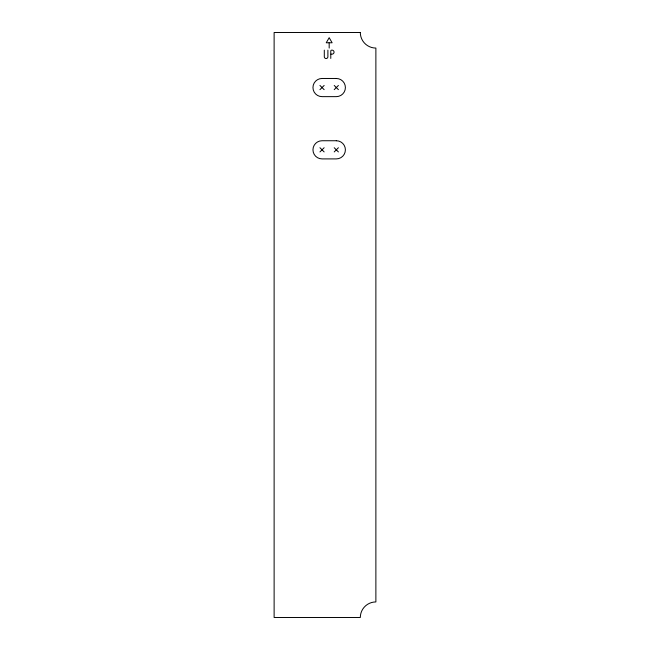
<?xml version="1.0" encoding="UTF-8"?>
<svg xmlns="http://www.w3.org/2000/svg" width="650" height="650" viewBox="0 0 650 650"><rect width="100%" height="100%" fill="white"/><g stroke="black" fill="none" stroke-linecap="round" stroke-linejoin="round"><path stroke-width="0.97" d="M319.946 89.651L324.139 85.459M334.214 89.651L338.406 85.459M319.946 151.921L324.139 147.729M334.214 151.921L338.406 147.729M328.973 42.778L326.235 42.778L329.176 37.692L332.118 42.778L329.176 42.778L329.176 48.067M330.98 54.145L332.053 54.145A1.999 1.999 0 0 0 334.051 52.146A1.999 1.999 0 0 0 332.053 50.139L331.744 50.139A0.975 0.975 0 0 0 330.777 51.114L330.777 58.443M334.214 85.459L338.406 89.651M319.946 85.459L324.139 89.651M334.214 147.729L338.406 151.921M319.946 147.729L324.139 151.921M327.892 50.139L327.892 56.737A1.796 1.796 0 0 1 326.097 58.533A1.796 1.796 0 0 1 324.301 56.737L324.301 50.139M360.311 32.5L274.121 32.5L274.121 617.5L360.311 617.5A15.568 15.568 0 0 1 375.879 601.933L375.879 48.067A15.568 15.568 0 0 1 360.311 32.5M336.31 78.471L322.043 78.471A9.084 9.084 0 0 0 312.959 87.555A9.084 9.084 0 0 0 322.043 96.639L336.31 96.639A9.084 9.084 0 0 0 345.394 87.555A9.084 9.084 0 0 0 336.31 78.471M336.31 140.741L322.043 140.741A9.084 9.084 0 0 0 312.959 149.825A9.084 9.084 0 0 0 322.043 158.901L336.31 158.901A9.084 9.084 0 0 0 345.394 149.825A9.084 9.084 0 0 0 336.31 140.741"/></g></svg>
